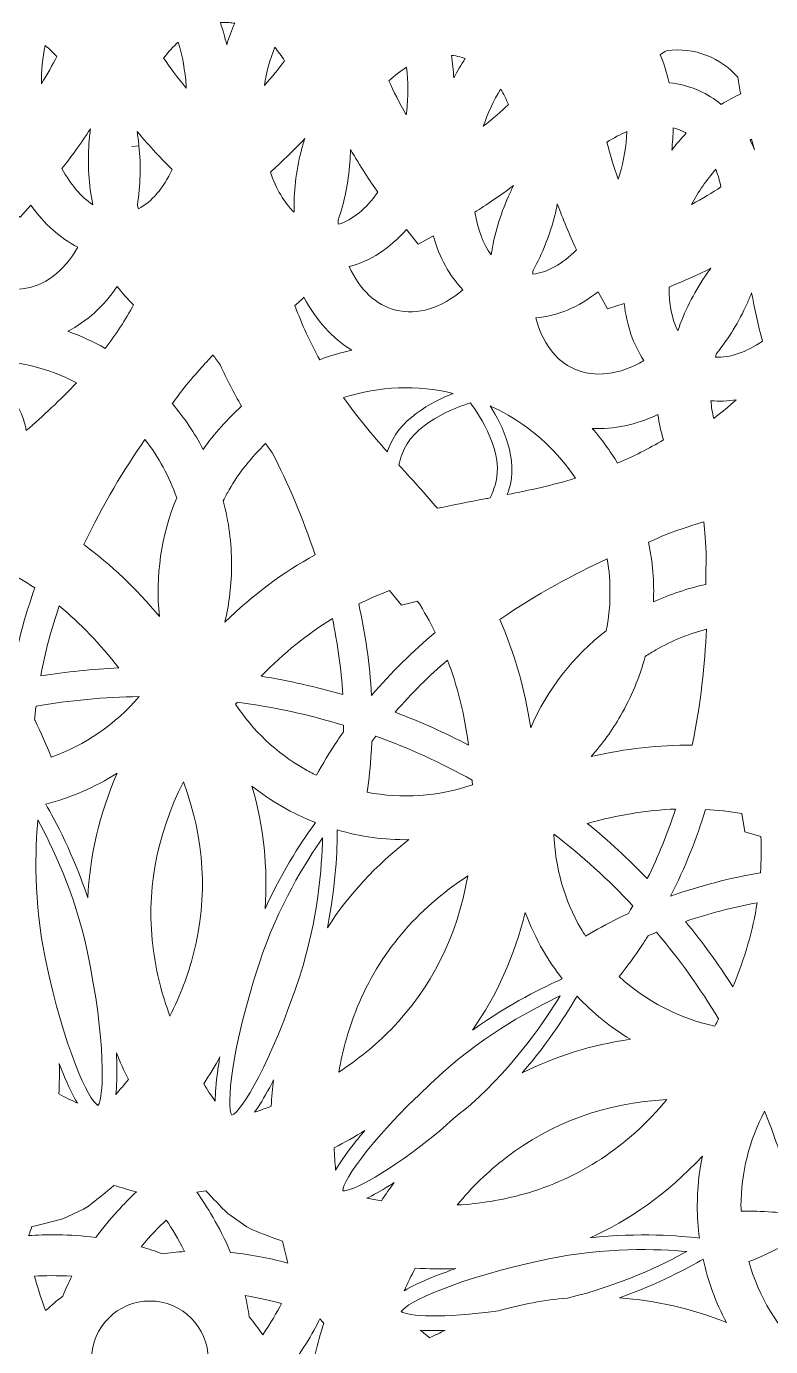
# Model space of a CAD drawing. Header units: millimetres. Extents: x 37 to 1687, y -819 to -120.
# Drawn here: x 982.8 to 1033.9, y -660.2 to -569.6 of the extents above; entities that cross this region are included whole.
import ezdxf

# ---------------------------------------------------------------- set-up
doc = ezdxf.new("R2010")
doc.units = ezdxf.units.MM
doc.header["$MEASUREMENT"] = 0
doc.layers.add('Layer 1', color=7, linetype='Continuous')

msp = doc.modelspace()

# ---------------------------------------------------------------- linework, layer by layer
at = {"layer": 'Layer 1', "lineweight": 0}
for points, knots in [([(1147.778, -681.491), (1147.618, -681.141), (1146.158, -677.983), (1143.474, -673.841), (1143.823, -669.602), (1144, -665.297), (1144, -661.042), (1144, -654.548), (1143.59, -648.01), (1142.78, -641.609), (1145.204, -637.785), (1146.552, -634.882), (1146.699, -634.559), (1146.699, -634.559), (1148.554, -630.501), (1148.554, -630.501), (1148.554, -630.501), (1145.414, -627.32), (1145.414, -627.32), (1145.147, -627.05), (1142.717, -624.624), (1138.897, -621.725), (1137.079, -614.889), (1134.757, -608.113), (1131.995, -601.584), (1130.506, -598.066), (1128.832, -594.501), (1127.017, -590.986), (1127.878, -586.872), (1128.127, -583.906), (1128.153, -583.576), (1128.153, -583.576), (1128.49, -579.147), (1128.49, -579.147), (1128.49, -579.147), (1124.469, -577.234), (1124.469, -577.234), (1124.347, -577.176), (1121.461, -575.809), (1117.072, -574.395), (1111.823, -566.789), (1105.832, -559.603), (1099.261, -553.032), (1097.713, -551.484), (1096.094, -549.934), (1094.446, -548.422), (1093.827, -544.552), (1093.111, -542.039), (1093.081, -541.934), (1093.081, -541.934), (1091.874, -537.685), (1091.874, -537.685), (1091.874, -537.685), (1087.459, -537.25), (1087.459, -537.25), (1087.087, -537.214), (1085.084, -537.037), (1082.121, -537.037), (1081.588, -537.037), (1081.04, -537.043), (1080.49, -537.055), (1071.239, -530.381), (1061.22, -524.744), (1050.709, -520.298), (1050.107, -520.044), (1049.474, -519.782), (1048.791, -519.504), (1047.088, -516.553), (1045.774, -514.743), (1045.718, -514.666), (1045.718, -514.666), (1043.132, -511.11), (1043.132, -511.11), (1043.132, -511.11), (1038.865, -512.186), (1038.865, -512.186), (1038.766, -512.211), (1036.436, -512.798), (1033.016, -514.069), (1021.067, -510.675), (1008.653, -508.757), (996.113, -508.368), (993.705, -506.368), (991.981, -505.196), (991.79, -505.067), (991.79, -505.067), (988.148, -502.611), (988.148, -502.611), (988.148, -502.611), (984.509, -505.067), (984.509, -505.067), (984.296, -505.21), (982.378, -506.516), (979.767, -508.717), (967.298, -509.639), (955, -512.089), (943.204, -516), (940.161, -514.891), (938.044, -514.343), (937.808, -514.283), (937.808, -514.283), (933.539, -513.207), (933.539, -513.207), (933.539, -513.207), (930.948, -516.771), (930.948, -516.771), (930.788, -516.992), (929.354, -518.997), (927.564, -522.162), (916.617, -527.185), (906.268, -533.518), (896.796, -540.989), (896.37, -540.981), (895.993, -540.977), (895.627, -540.977), (892.494, -540.977), (890.37, -541.183), (890.281, -541.191), (890.281, -541.191), (885.876, -541.626), (885.876, -541.626), (885.876, -541.626), (884.668, -545.872), (884.668, -545.872), (884.633, -545.992), (883.829, -548.831), (883.191, -553.08), (875.082, -561.197), (867.897, -570.207), (861.831, -579.864), (857.688, -581.228), (855.04, -582.49), (854.929, -582.544), (854.929, -582.544), (850.909, -584.456), (850.909, -584.456), (850.909, -584.456), (851.246, -588.884), (851.246, -588.884), (851.257, -589.026), (851.52, -592.381), (852.537, -597.015), (851.78, -598.647), (851.115, -600.143), (850.506, -601.584), (846.882, -610.152), (844.036, -619.082), (842.048, -628.128), (838.488, -630.877), (836.254, -633.111), (836.007, -633.36), (836.007, -633.36), (832.869, -636.538), (832.869, -636.538), (832.869, -636.538), (834.723, -640.596), (834.723, -640.596), (834.884, -640.948), (836.357, -644.124), (839.026, -648.246), (838.677, -652.484), (838.5, -656.788), (838.5, -661.042), (838.5, -667.539), (838.911, -674.077), (839.721, -680.477), (837.293, -684.307), (835.948, -687.204), (835.801, -687.525), (835.801, -687.525), (833.946, -691.584), (833.946, -691.584), (833.946, -691.584), (837.084, -694.761), (837.084, -694.761), (837.349, -695.03), (839.76, -697.444), (843.604, -700.364), (845.423, -707.198), (847.744, -713.972), (850.506, -720.501), (851.994, -724.019), (853.668, -727.584), (855.484, -731.1), (854.585, -735.398), (854.357, -738.382), (854.348, -738.508), (854.348, -738.508), (854.009, -742.938), (854.009, -742.938), (854.009, -742.938), (858.029, -744.85), (858.029, -744.85), (858.15, -744.908), (861.02, -746.271), (865.429, -747.691), (870.677, -755.296), (876.669, -762.482), (883.24, -769.053), (884.785, -770.598), (886.404, -772.148), (888.054, -773.663), (888.653, -777.405), (889.342, -779.878), (889.42, -780.152), (889.42, -780.152), (890.627, -784.4), (890.627, -784.4), (890.627, -784.4), (895.029, -784.834), (895.029, -784.834), (895.251, -784.856), (897.286, -785.049), (900.379, -785.049), (900.911, -785.049), (901.458, -785.043), (902.011, -785.03), (911.262, -791.704), (921.28, -797.341), (931.791, -801.787), (932.385, -802.038), (933.017, -802.299), (933.71, -802.58), (935.346, -805.417), (936.638, -807.219), (936.782, -807.419), (936.782, -807.419), (939.368, -810.975), (939.368, -810.975), (939.368, -810.975), (943.636, -809.899), (943.636, -809.899), (943.736, -809.874), (946.079, -809.281), (949.484, -808.016), (961.432, -811.409), (973.846, -813.327), (986.388, -813.717), (988.795, -815.716), (990.52, -816.889), (990.712, -817.018), (990.712, -817.018), (994.352, -819.472), (994.352, -819.472), (994.352, -819.472), (997.992, -817.019), (997.992, -817.019), (998.206, -816.875), (1000.128, -815.565), (1002.735, -813.367), (1015.201, -812.446), (1027.499, -809.996), (1039.297, -806.085), (1042.443, -807.231), (1044.601, -807.779), (1044.692, -807.802), (1044.692, -807.802), (1048.962, -808.878), (1048.962, -808.878), (1048.962, -808.878), (1051.548, -805.321), (1051.548, -805.321), (1051.612, -805.234), (1053.106, -803.169), (1054.942, -799.921), (1065.887, -794.898), (1076.235, -788.566), (1085.705, -781.096), (1086.124, -781.104), (1086.505, -781.108), (1086.873, -781.108), (1090.03, -781.108), (1092.132, -780.903), (1092.22, -780.894), (1092.22, -780.894), (1096.624, -780.459), (1096.624, -780.459), (1096.624, -780.459), (1097.832, -776.212), (1097.832, -776.212), (1097.866, -776.092), (1098.67, -773.247), (1099.308, -769.006), (1107.418, -760.889), (1114.605, -751.878), (1120.671, -742.219), (1124.662, -740.904), (1127.282, -739.679), (1127.572, -739.541), (1127.572, -739.541), (1131.592, -737.628), (1131.592, -737.628), (1131.592, -737.628), (1131.255, -733.2), (1131.255, -733.2), (1131.244, -733.057), (1130.972, -729.663), (1129.964, -725.069), (1130.719, -723.441), (1131.384, -721.945), (1131.995, -720.501), (1135.619, -711.933), (1138.464, -703.004), (1140.452, -693.959), (1144.026, -691.199), (1146.249, -688.972), (1146.493, -688.725), (1146.493, -688.725), (1149.631, -685.547), (1149.631, -685.547), (1149.631, -685.547), (1147.778, -681.491), (1147.778, -681.491)], [0, 0, 0, 0, 1, 1, 1, 2, 2, 2, 3, 3, 3, 4, 4, 4, 5, 5, 5, 6, 6, 6, 7, 7, 7, 8, 8, 8, 9, 9, 9, 10, 10, 10, 11, 11, 11, 12, 12, 12, 13, 13, 13, 14, 14, 14, 15, 15, 15, 16, 16, 16, 17, 17, 17, 18, 18, 18, 19, 19, 19, 20, 20, 20, 21, 21, 21, 22, 22, 22, 23, 23, 23, 24, 24, 24, 25, 25, 25, 26, 26, 26, 27, 27, 27, 28, 28, 28, 29, 29, 29, 30, 30, 30, 31, 31, 31, 32, 32, 32, 33, 33, 33, 34, 34, 34, 35, 35, 35, 36, 36, 36, 37, 37, 37, 38, 38, 38, 39, 39, 39, 40, 40, 40, 41, 41, 41, 42, 42, 42, 43, 43, 43, 44, 44, 44, 45, 45, 45, 46, 46, 46, 47, 47, 47, 48, 48, 48, 49, 49, 49, 50, 50, 50, 51, 51, 51, 52, 52, 52, 53, 53, 53, 54, 54, 54, 55, 55, 55, 56, 56, 56, 57, 57, 57, 58, 58, 58, 59, 59, 59, 60, 60, 60, 61, 61, 61, 62, 62, 62, 63, 63, 63, 64, 64, 64, 65, 65, 65, 66, 66, 66, 67, 67, 67, 68, 68, 68, 69, 69, 69, 70, 70, 70, 71, 71, 71, 72, 72, 72, 73, 73, 73, 74, 74, 74, 75, 75, 75, 76, 76, 76, 77, 77, 77, 78, 78, 78, 79, 79, 79, 80, 80, 80, 81, 81, 81, 82, 82, 82, 83, 83, 83, 84, 84, 84, 85, 85, 85, 86, 86, 86, 87, 87, 87, 88, 88, 88, 89, 89, 89, 90, 90, 90, 91, 91, 91, 92, 92, 92, 93, 93, 93, 94, 94, 94, 95, 95, 95, 96, 96, 96, 97, 97, 97, 98, 98, 98, 99, 99, 99, 100, 100, 100, 101, 101, 101, 102, 102, 102, 103, 103, 103, 104, 104, 104, 104]), ([(997.07, -569.343), (996.863, -569.816), (996.679, -570.305), (996.519, -570.808), (996.401, -570.292), (996.257, -569.787), (996.089, -569.296), (996.286, -569.281), (996.485, -569.281), (996.68, -569.295), (996.812, -569.305), (996.942, -569.321), (997.07, -569.343)], [0, 0, 0, 0, 1, 1, 1, 2, 2, 2, 3, 3, 3, 4, 4, 4, 4]), ([(984.05, -570.862), (984.328, -571.084), (984.597, -571.337), (984.854, -571.618), (984.566, -572.201), (984.211, -572.833), (983.802, -573.492), (983.796, -572.597), (983.88, -571.708), (984.05, -570.862)], [0, 0, 0, 0, 1, 1, 1, 2, 2, 2, 3, 3, 3, 3]), ([(993.192, -570.634), (993.487, -571.59), (993.669, -572.595), (993.737, -573.632), (993.74, -573.683), (993.743, -573.734), (993.746, -573.786), (993.141, -573.064), (992.616, -572.368), (992.193, -571.73), (992.504, -571.317), (992.838, -570.95), (993.192, -570.634)], [0, 0, 0, 0, 1, 1, 1, 2, 2, 2, 3, 3, 3, 4, 4, 4, 4]), ([(999.104, -573.614), (999.252, -572.706), (999.493, -571.817), (999.816, -570.99), (1000.059, -571.267), (1000.287, -571.574), (1000.498, -571.908), (1000.107, -572.444), (999.636, -573.02), (999.104, -573.614)], [0, 0, 0, 0, 1, 1, 1, 2, 2, 2, 3, 3, 3, 3]), ([(1011.949, -571.544), (1012.146, -571.564), (1012.34, -571.598), (1012.531, -571.646), (1012.656, -571.677), (1012.778, -571.715), (1012.898, -571.758), (1012.614, -572.184), (1012.351, -572.63), (1012.108, -573.094), (1012.081, -572.57), (1012.028, -572.053), (1011.949, -571.544)], [0, 0, 0, 0, 1, 1, 1, 2, 2, 2, 3, 3, 3, 4, 4, 4, 4]), ([(1031.61, -573.045), (1031.665, -573.421), (1031.729, -573.804), (1031.801, -574.191), (1031.353, -574.387), (1030.906, -574.625), (1030.463, -574.904), (1029.999, -574.527), (1029.495, -574.217), (1028.963, -573.977), (1028.312, -573.684), (1027.615, -573.496), (1026.887, -573.416), (1026.737, -572.734), (1026.532, -572.091), (1026.274, -571.495), (1026.429, -571.402), (1026.587, -571.307), (1026.746, -571.207), (1027.667, -571.092), (1028.605, -571.207), (1029.466, -571.543), (1030.287, -571.864), (1031.025, -572.382), (1031.61, -573.045)], [0, 0, 0, 0, 1, 1, 1, 2, 2, 2, 3, 3, 3, 4, 4, 4, 5, 5, 5, 6, 6, 6, 7, 7, 7, 8, 8, 8, 8]), ([(1007.659, -573.293), (1008.046, -572.928), (1008.449, -572.615), (1008.863, -572.358), (1008.986, -573.347), (1008.991, -574.364), (1008.878, -575.392), (1008.869, -575.471), (1008.86, -575.55), (1008.849, -575.629), (1008.37, -574.796), (1007.967, -574.006), (1007.659, -573.293)], [0, 0, 0, 0, 1, 1, 1, 2, 2, 2, 3, 3, 3, 4, 4, 4, 4]), ([(1014.131, -576.407), (1014.439, -575.504), (1014.842, -574.638), (1015.32, -573.852), (1015.52, -574.181), (1015.698, -574.538), (1015.853, -574.923), (1015.363, -575.397), (1014.781, -575.898), (1014.131, -576.407)], [0, 0, 0, 0, 1, 1, 1, 2, 2, 2, 3, 3, 3, 3]), ([(987.325, -581.793), (986.536, -581.26), (985.806, -580.403), (985.215, -579.31), (985.772, -578.597), (986.475, -577.648), (987.175, -576.578), (987.128, -576.917), (987.092, -577.252), (987.068, -577.576), (986.962, -579.012), (987.049, -580.429), (987.325, -581.793)], [0, 0, 0, 0, 1, 1, 1, 2, 2, 2, 3, 3, 3, 4, 4, 4, 4]), ([(990.369, -576.768), (991.234, -577.799), (992.095, -578.701), (992.774, -579.375), (992.182, -580.656), (991.366, -581.607), (990.464, -582.074), (990.438, -581.98), (990.413, -581.885), (990.389, -581.789), (990.601, -580.474), (990.638, -579.114), (990.5, -577.747), (990.5, -577.747), (990.002, -577.797), (990.002, -577.797), (990.002, -577.797), (990.5, -577.747), (990.5, -577.747), (990.467, -577.425), (990.423, -577.097), (990.369, -576.768)], [0, 0, 0, 0, 1, 1, 1, 2, 2, 2, 3, 3, 3, 4, 4, 4, 5, 5, 5, 6, 6, 6, 7, 7, 7, 7]), ([(1022.623, -577.506), (1023.075, -577.206), (1023.534, -576.963), (1023.995, -576.778), (1023.942, -577.769), (1023.771, -578.767), (1023.483, -579.754), (1023.455, -579.851), (1023.425, -579.947), (1023.394, -580.044), (1023.062, -579.127), (1022.801, -578.268), (1022.623, -577.506)], [0, 0, 0, 0, 1, 1, 1, 2, 2, 2, 3, 3, 3, 4, 4, 4, 4]), ([(1027.063, -578.053), (1027.127, -577.536), (1027.164, -577.022), (1027.175, -576.511), (1027.366, -576.565), (1027.552, -576.632), (1027.732, -576.713), (1027.846, -576.764), (1027.957, -576.821), (1028.065, -576.882), (1027.714, -577.25), (1027.38, -577.641), (1027.063, -578.053)], [0, 0, 0, 0, 1, 1, 1, 2, 2, 2, 3, 3, 3, 4, 4, 4, 4]), ([(1001.626, -578.132), (1001.274, -579.523), (1001.113, -580.929), (1001.147, -582.315), (1000.473, -581.664), (999.91, -580.713), (999.519, -579.558), (1000.179, -578.962), (1001.02, -578.165), (1001.878, -577.251), (1001.784, -577.549), (1001.699, -577.844), (1001.626, -578.132)], [0, 0, 0, 0, 1, 1, 1, 2, 2, 2, 3, 3, 3, 4, 4, 4, 4]), ([(1004.189, -583.139), (1004.18, -583.046), (1004.172, -582.953), (1004.165, -582.858), (1004.602, -581.599), (1004.875, -580.267), (1004.976, -578.896), (1004.998, -578.602), (1005.011, -578.302), (1005.016, -577.999), (1005.678, -579.142), (1006.356, -580.162), (1006.898, -580.931), (1006.092, -582.079), (1005.151, -582.844), (1004.189, -583.139)], [0, 0, 0, 0, 1, 1, 1, 2, 2, 2, 3, 3, 3, 4, 4, 4, 5, 5, 5, 5]), ([(1032.542, -577.294), (1032.542, -577.294), (1032.754, -578.022), (1032.754, -578.022), (1032.657, -577.793), (1032.552, -577.57), (1032.439, -577.355), (1032.473, -577.334), (1032.508, -577.314), (1032.542, -577.294)], [0, 0, 0, 0, 1, 1, 1, 2, 2, 2, 3, 3, 3, 3]), ([(1028.422, -581.774), (1028.892, -580.901), (1029.457, -580.083), (1030.087, -579.364), (1030.237, -579.742), (1030.356, -580.146), (1030.443, -580.572), (1029.861, -580.966), (1029.178, -581.372), (1028.422, -581.774)], [0, 0, 0, 0, 1, 1, 1, 2, 2, 2, 3, 3, 3, 3]), ([(1015.867, -581.207), (1015.28, -582.512), (1014.878, -583.865), (1014.67, -585.233), (1014.129, -584.489), (1013.743, -583.477), (1013.554, -582.3), (1014.293, -581.836), (1015.236, -581.213), (1016.217, -580.481), (1016.092, -580.724), (1015.976, -580.965), (1015.867, -581.207)], [0, 0, 0, 0, 1, 1, 1, 2, 2, 2, 3, 3, 3, 4, 4, 4, 4]), ([(1020.537, -584.899), (1019.554, -585.868), (1018.508, -586.446), (1017.522, -586.569), (1017.529, -586.481), (1017.537, -586.392), (1017.547, -586.302), (1018.196, -585.138), (1018.696, -583.874), (1019.034, -582.541), (1019.1, -582.279), (1019.16, -582.011), (1019.214, -581.739), (1019.585, -582.756), (1020.028, -583.813), (1020.537, -584.899)], [0, 0, 0, 0, 1, 1, 1, 2, 2, 2, 3, 3, 3, 4, 4, 4, 5, 5, 5, 5]), ([(986.306, -584.699), (985.36, -586.38), (983.983, -587.418), (982.471, -587.571), (981.079, -587.712), (979.672, -587.115), (978.464, -585.881), (979.702, -585.022), (980.692, -583.685), (981.314, -582.029), (981.314, -582.029), (982.355, -582.654), (982.355, -582.654), (982.355, -582.654), (983.088, -581.832), (983.088, -581.832), (983.992, -583.121), (985.09, -584.099), (986.306, -584.699)], [0, 0, 0, 0, 1, 1, 1, 2, 2, 2, 3, 3, 3, 4, 4, 4, 5, 5, 5, 6, 6, 6, 6]), ([(1008.851, -583.497), (1008.851, -583.497), (1009.664, -584.501), (1009.664, -584.501), (1009.664, -584.501), (1010.706, -583.94), (1010.706, -583.94), (1011.122, -585.416), (1011.811, -586.672), (1012.73, -587.626), (1011.262, -588.892), (1009.607, -589.401), (1008.129, -589.027), (1006.764, -588.681), (1005.643, -587.631), (1004.931, -586.045), (1006.368, -585.675), (1007.706, -584.806), (1008.851, -583.497)], [0, 0, 0, 0, 1, 1, 1, 2, 2, 2, 3, 3, 3, 4, 4, 4, 5, 5, 5, 6, 6, 6, 6]), ([(1029.753, -586.154), (1029.615, -586.339), (1029.483, -586.525), (1029.357, -586.709), (1028.554, -587.889), (1027.924, -589.15), (1027.482, -590.458), (1027.086, -589.649), (1026.879, -588.611), (1026.887, -587.448), (1027.678, -587.126), (1028.687, -586.688), (1029.753, -586.154)], [0, 0, 0, 0, 1, 1, 1, 2, 2, 2, 3, 3, 3, 4, 4, 4, 4]), ([(990.133, -588.66), (989.553, -589.708), (988.913, -590.696), (988.188, -591.662), (987.363, -591.196), (986.502, -590.801), (985.613, -590.48), (986.919, -589.81), (988.068, -588.77), (989, -587.407), (989.352, -587.864), (989.731, -588.284), (990.133, -588.66)], [0, 0, 0, 0, 1, 1, 1, 2, 2, 2, 3, 3, 3, 4, 4, 4, 4]), ([(1022.664, -588.944), (1022.664, -588.944), (1023.807, -588.566), (1023.807, -588.566), (1023.968, -590.065), (1024.429, -591.4), (1025.158, -592.482), (1023.491, -593.477), (1021.772, -593.692), (1020.379, -593.066), (1019.091, -592.487), (1018.168, -591.254), (1017.744, -589.561), (1019.21, -589.447), (1020.665, -588.834), (1022.01, -587.764), (1022.01, -587.764), (1022.664, -588.944), (1022.664, -588.944)], [0, 0, 0, 0, 1, 1, 1, 2, 2, 2, 3, 3, 3, 4, 4, 4, 5, 5, 5, 6, 6, 6, 6]), ([(1032.549, -587.843), (1032.736, -588.899), (1032.984, -590.008), (1033.29, -591.157), (1032.167, -591.927), (1031.045, -592.31), (1030.067, -592.263), (1030.089, -592.177), (1030.112, -592.091), (1030.137, -592.006), (1030.973, -590.976), (1031.682, -589.822), (1032.244, -588.572), (1032.351, -588.335), (1032.453, -588.092), (1032.549, -587.843)], [0, 0, 0, 0, 1, 1, 1, 2, 2, 2, 3, 3, 3, 4, 4, 4, 5, 5, 5, 5]), ([(1005.109, -591.777), (1004.362, -591.945), (1003.625, -592.164), (1002.903, -592.431), (1002.24, -591.238), (1001.683, -590.018), (1001.208, -588.722), (1001.418, -588.541), (1001.622, -588.348), (1001.821, -588.146), (1002.64, -589.713), (1003.771, -590.958), (1005.109, -591.777)], [0, 0, 0, 0, 1, 1, 1, 2, 2, 2, 3, 3, 3, 4, 4, 4, 4]), ([(982.755, -597.302), (982.734, -597.18), (982.716, -597.058), (982.691, -596.936), (982.691, -596.936), (982.691, -596.936), (982.691, -596.936), (982.226, -594.727), (979.984, -593.251), (978.589, -592.53), (979.005, -592.493), (979.423, -592.47), (979.845, -592.47), (982.06, -592.47), (984.249, -593), (986.217, -594.009), (985.095, -595.211), (983.924, -596.281), (982.755, -597.302)], [0, 0, 0, 0, 1, 1, 1, 2, 2, 2, 3, 3, 3, 4, 4, 4, 5, 5, 5, 6, 6, 6, 6]), ([(995.585, -592.1), (995.732, -592.303), (995.901, -592.543), (996.087, -592.811), (996.525, -593.771), (997.005, -594.707), (997.544, -595.632), (996.555, -596.507), (995.671, -597.498), (994.907, -598.588), (994.317, -597.465), (993.604, -596.412), (992.781, -595.448), (992.999, -595.161), (993.209, -594.872), (993.416, -594.582), (994.303, -593.498), (995.062, -592.655), (995.585, -592.1)], [0, 0, 0, 0, 1, 1, 1, 2, 2, 2, 3, 3, 3, 4, 4, 4, 5, 5, 5, 6, 6, 6, 6]), ([(1012.072, -594.741), (1010.602, -595.317), (1008.273, -596.536), (1007.582, -598.649), (1007.569, -598.687), (1007.561, -598.725), (1007.549, -598.763), (1006.524, -597.601), (1005.502, -596.383), (1004.546, -595.031), (1007.012, -594.24), (1009.608, -594.154), (1012.072, -594.741)], [0, 0, 0, 0, 1, 1, 1, 2, 2, 2, 3, 3, 3, 4, 4, 4, 4]), ([(1029.956, -596.466), (1029.854, -596.079), (1029.788, -595.672), (1029.757, -595.247), (1030.324, -595.3), (1030.908, -595.278), (1031.498, -595.183), (1030.988, -595.633), (1030.473, -596.061), (1029.956, -596.466)], [0, 0, 0, 0, 1, 1, 1, 2, 2, 2, 3, 3, 3, 3]), ([(1014.941, -601.057), (1014.843, -601.357), (1014.726, -601.644), (1014.595, -601.919), (1014.476, -601.941), (1014.356, -601.964), (1014.238, -601.986), (1013.182, -602.185), (1012.092, -602.39), (1010.98, -602.633), (1010.228, -601.75), (1009.469, -600.906), (1008.789, -600.152), (1008.642, -599.988), (1008.494, -599.824), (1008.346, -599.658), (1008.397, -599.427), (1008.456, -599.194), (1008.532, -598.96), (1009.237, -596.805), (1012.263, -595.697), (1013.249, -595.388), (1013.861, -596.219), (1015.647, -598.902), (1014.941, -601.057)], [0, 0, 0, 0, 1, 1, 1, 2, 2, 2, 3, 3, 3, 4, 4, 4, 5, 5, 5, 6, 6, 6, 7, 7, 7, 8, 8, 8, 8]), ([(1020.462, -600.571), (1018.872, -601.053), (1017.307, -601.393), (1015.773, -601.693), (1015.813, -601.585), (1015.856, -601.479), (1015.892, -601.368), (1015.892, -601.368), (1015.892, -601.368), (1015.892, -601.368), (1016.575, -599.279), (1015.452, -596.95), (1014.61, -595.608), (1015.023, -595.796), (1015.431, -596.003), (1015.829, -596.232), (1017.684, -597.303), (1019.275, -598.795), (1020.462, -600.571)], [0, 0, 0, 0, 1, 1, 1, 2, 2, 2, 3, 3, 3, 4, 4, 4, 5, 5, 5, 6, 6, 6, 6]), ([(1023.351, -599.529), (1022.839, -598.686), (1022.257, -597.891), (1021.611, -597.153), (1023.086, -597.234), (1024.615, -596.908), (1026.115, -596.189), (1026.196, -596.795), (1026.324, -597.379), (1026.499, -597.936), (1025.485, -598.539), (1024.448, -599.064), (1023.351, -599.529)], [0, 0, 0, 0, 1, 1, 1, 2, 2, 2, 3, 3, 3, 4, 4, 4, 4]), ([(993.088, -601.912), (992.02, -604.51), (991.618, -607.291), (991.902, -610.062), (990.308, -608.139), (988.59, -606.506), (986.72, -605.126), (988.006, -602.38), (989.493, -599.939), (990.909, -597.904), (991.854, -599.117), (992.586, -600.461), (993.088, -601.912)], [0, 0, 0, 0, 1, 1, 1, 2, 2, 2, 3, 3, 3, 4, 4, 4, 4]), ([(996.387, -610.453), (996.699, -609.157), (996.857, -607.828), (996.857, -606.482), (996.857, -605.014), (996.665, -603.548), (996.285, -602.12), (996.427, -601.834), (996.557, -601.59), (996.688, -601.361), (997.366, -600.187), (998.207, -599.124), (999.192, -598.193), (999.349, -598.415), (999.508, -598.63), (999.666, -598.845), (1000.7, -600.877), (1001.737, -603.236), (1002.588, -605.826), (1000.382, -607.037), (998.35, -608.552), (996.387, -610.453)], [0, 0, 0, 0, 1, 1, 1, 2, 2, 2, 3, 3, 3, 4, 4, 4, 5, 5, 5, 6, 6, 6, 7, 7, 7, 7]), ([(1029.26, -603.562), (1029.322, -604.17), (1029.393, -605.015), (1029.441, -606.044), (1029.416, -606.645), (1029.401, -607.248), (1029.409, -607.858), (1028.171, -608.123), (1026.966, -608.526), (1025.814, -609.062), (1025.868, -607.687), (1025.756, -606.311), (1025.478, -604.957), (1025.869, -604.793), (1026.253, -604.621), (1026.633, -604.443), (1027.721, -604.044), (1028.623, -603.753), (1029.26, -603.562)], [0, 0, 0, 0, 1, 1, 1, 2, 2, 2, 3, 3, 3, 4, 4, 4, 5, 5, 5, 6, 6, 6, 6]), ([(1022.576, -611.031), (1020.289, -612.795), (1018.522, -615.072), (1017.386, -617.701), (1016.971, -615), (1016.275, -612.565), (1015.261, -610.275), (1017.808, -608.518), (1020.369, -607.144), (1022.64, -606.096), (1022.912, -607.738), (1022.892, -609.394), (1022.576, -611.031)], [0, 0, 0, 0, 1, 1, 1, 2, 2, 2, 3, 3, 3, 4, 4, 4, 4]), ([(981.731, -614.28), (980.524, -612.354), (979.16, -610.602), (977.719, -609.013), (978.149, -608.368), (978.613, -607.741), (979.116, -607.127), (979.116, -607.127), (980.314, -607.58), (980.314, -607.58), (980.314, -607.58), (981.143, -606.785), (981.143, -606.785), (981.912, -607.188), (982.644, -607.625), (983.349, -608.098), (982.659, -610.051), (982.097, -612.119), (981.731, -614.28)], [0, 0, 0, 0, 1, 1, 1, 2, 2, 2, 3, 3, 3, 4, 4, 4, 5, 5, 5, 6, 6, 6, 6]), ([(1006.461, -615.49), (1006.347, -613.315), (1006.033, -611.208), (1005.584, -609.199), (1006.267, -608.862), (1006.97, -608.558), (1007.698, -608.283), (1007.698, -608.283), (1008.51, -609.275), (1008.51, -609.275), (1008.51, -609.275), (1009.625, -609), (1009.625, -609), (1010.071, -609.704), (1010.472, -610.419), (1010.835, -611.149), (1009.309, -612.44), (1007.829, -613.881), (1006.461, -615.49)], [0, 0, 0, 0, 1, 1, 1, 2, 2, 2, 3, 3, 3, 4, 4, 4, 5, 5, 5, 6, 6, 6, 6]), ([(983.752, -614.136), (984.063, -612.476), (984.498, -610.871), (985.02, -609.333), (986.482, -610.525), (987.826, -611.925), (989.117, -613.592), (987.3, -613.673), (985.51, -613.856), (983.752, -614.136)], [0, 0, 0, 0, 1, 1, 1, 2, 2, 2, 3, 3, 3, 3]), ([(998.879, -614.157), (1000.456, -612.55), (1002.059, -611.25), (1003.775, -610.199), (1004.132, -611.883), (1004.381, -613.631), (1004.489, -615.421), (1002.662, -614.89), (1000.789, -614.467), (998.879, -614.157)], [0, 0, 0, 0, 1, 1, 1, 2, 2, 2, 3, 3, 3, 3]), ([(1021.537, -619.669), (1022.302, -618.809), (1022.977, -617.874), (1023.555, -616.873), (1024.289, -615.602), (1024.856, -614.236), (1025.241, -612.81), (1025.505, -612.634), (1025.739, -612.487), (1025.97, -612.354), (1027.061, -611.724), (1028.23, -611.251), (1029.448, -610.935), (1029.344, -613.32), (1029.065, -616.047), (1028.474, -618.896), (1026.199, -618.868), (1023.901, -619.122), (1021.537, -619.669)], [0, 0, 0, 0, 1, 1, 1, 2, 2, 2, 3, 3, 3, 4, 4, 4, 5, 5, 5, 6, 6, 6, 6]), ([(1008.083, -616.626), (1009.211, -615.322), (1010.419, -614.13), (1011.671, -613.045), (1012.363, -614.839), (1012.839, -616.758), (1013.128, -618.89), (1011.499, -618.041), (1009.815, -617.284), (1008.083, -616.626)], [0, 0, 0, 0, 1, 1, 1, 2, 2, 2, 3, 3, 3, 3]), ([(984.476, -619.704), (984.144, -618.867), (983.779, -618.033), (983.37, -617.207), (983.359, -617.184), (983.347, -617.161), (983.335, -617.138), (983.363, -616.829), (983.396, -616.522), (983.433, -616.216), (985.739, -615.815), (988.103, -615.59), (990.513, -615.551), (988.876, -617.476), (986.791, -618.893), (984.476, -619.704)], [0, 0, 0, 0, 1, 1, 1, 2, 2, 2, 3, 3, 3, 4, 4, 4, 5, 5, 5, 5]), ([(1004.547, -617.525), (1004.546, -617.671), (1004.548, -617.816), (1004.545, -617.963), (1004.392, -618.18), (1004.241, -618.4), (1004.093, -618.622), (1003.582, -619.389), (1003.116, -620.169), (1002.682, -620.957), (1002.39, -620.814), (1002.101, -620.665), (1001.817, -620.501), (999.934, -619.415), (998.32, -617.89), (997.129, -616.079), (997.169, -616.031), (997.209, -615.985), (997.249, -615.938), (999.751, -616.269), (1002.189, -616.804), (1004.547, -617.525)], [0, 0, 0, 0, 1, 1, 1, 2, 2, 2, 3, 3, 3, 4, 4, 4, 5, 5, 5, 6, 6, 6, 7, 7, 7, 7]), ([(1006.154, -622.12), (1006.287, -621.231), (1006.388, -620.328), (1006.447, -619.409), (1006.464, -619.149), (1006.469, -618.891), (1006.479, -618.631), (1006.57, -618.507), (1006.665, -618.387), (1006.757, -618.264), (1009.053, -619.099), (1011.261, -620.115), (1013.368, -621.292), (1013.375, -621.397), (1013.383, -621.501), (1013.389, -621.607), (1011.029, -622.42), (1008.539, -622.582), (1006.154, -622.12)], [0, 0, 0, 0, 1, 1, 1, 2, 2, 2, 3, 3, 3, 4, 4, 4, 5, 5, 5, 6, 6, 6, 6]), ([(986.986, -629.377), (985.99, -626.371), (984.756, -624.063), (984.103, -622.946), (985.833, -622.497), (987.489, -621.777), (989.001, -620.81), (987.784, -623.616), (987.118, -626.487), (986.986, -629.377)], [0, 0, 0, 0, 1, 1, 1, 2, 2, 2, 3, 3, 3, 3]), ([(994.252, -633.187), (993.878, -634.642), (993.331, -636.085), (992.62, -637.486), (992.074, -636.005), (991.697, -634.502), (991.495, -633.006), (990.962, -629.053), (991.655, -625.153), (993.556, -621.398), (995.011, -625.356), (995.246, -629.317), (994.252, -633.187), (994.252, -633.187), (994.252, -633.187), (994.252, -633.187)], [0, 0, 0, 0, 1, 1, 1, 2, 2, 2, 3, 3, 3, 4, 4, 4, 5, 5, 5, 5]), ([(998.254, -621.698), (998.906, -622.214), (999.595, -622.683), (1000.317, -623.099), (1001.063, -623.53), (1001.833, -623.894), (1002.621, -624.204), (1001.845, -625.257), (1000.428, -627.348), (999.152, -630.117), (999.353, -627.337), (999.061, -624.517), (998.254, -621.698)], [0, 0, 0, 0, 1, 1, 1, 2, 2, 2, 3, 3, 3, 4, 4, 4, 4]), ([(1025.39, -628.052), (1024.093, -626.71), (1022.717, -625.443), (1021.271, -624.26), (1023.38, -623.671), (1025.364, -623.345), (1027.321, -623.276), (1026.802, -624.877), (1026.165, -626.481), (1025.39, -628.052)], [0, 0, 0, 0, 1, 1, 1, 2, 2, 2, 3, 3, 3, 3]), ([(1026.99, -629.255), (1027.989, -627.292), (1028.776, -625.288), (1029.394, -623.302), (1030.217, -623.349), (1031.041, -623.439), (1031.874, -623.575), (1031.874, -623.575), (1032.081, -624.84), (1032.081, -624.84), (1032.081, -624.84), (1033.184, -625.16), (1033.184, -625.16), (1033.219, -626), (1033.208, -626.825), (1033.156, -627.644), (1031.122, -628), (1029.049, -628.521), (1026.99, -629.255)], [0, 0, 0, 0, 1, 1, 1, 2, 2, 2, 3, 3, 3, 4, 4, 4, 5, 5, 5, 6, 6, 6, 6]), ([(986.939, -633.011), (988.238, -639.187), (988.119, -643.04), (987.681, -643.622), (987.047, -643.266), (985.385, -639.788), (984.086, -633.611), (983.251, -629.643), (983.385, -625.967), (983.557, -624.02), (984.499, -625.733), (986.104, -629.043), (986.939, -633.011)], [0, 0, 0, 0, 1, 1, 1, 2, 2, 2, 3, 3, 3, 4, 4, 4, 4]), ([(1009.024, -625.374), (1006.766, -627.117), (1004.898, -629.15), (1003.428, -631.432), (1004.019, -628.493), (1004.112, -626.01), (1004.11, -624.709), (1005.703, -625.169), (1007.352, -625.4), (1009.024, -625.374)], [0, 0, 0, 0, 1, 1, 1, 2, 2, 2, 3, 3, 3, 3]), ([(1018.979, -624.994), (1020.915, -626.486), (1022.727, -628.13), (1024.398, -629.908), (1024.296, -630.086), (1024.195, -630.264), (1024.088, -630.44), (1023.847, -630.552), (1023.607, -630.666), (1023.367, -630.785), (1022.603, -631.163), (1021.866, -631.57), (1021.149, -631.997), (1021.044, -631.831), (1020.94, -631.665), (1020.841, -631.495), (1019.698, -629.515), (1019.058, -627.275), (1018.979, -624.994)], [0, 0, 0, 0, 1, 1, 1, 2, 2, 2, 3, 3, 3, 4, 4, 4, 5, 5, 5, 6, 6, 6, 6]), ([(996.871, -644.295), (996.499, -643.669), (996.799, -639.826), (998.762, -633.828), (1000.023, -629.974), (1001.978, -626.858), (1003.1, -625.258), (1003.06, -627.212), (1002.794, -630.88), (1001.533, -634.734), (999.57, -640.733), (997.541, -644.01), (996.871, -644.295)], [0, 0, 0, 0, 1, 1, 1, 2, 2, 2, 3, 3, 3, 4, 4, 4, 4]), ([(1004.214, -641.327), (1004.482, -639.771), (1004.907, -638.28), (1005.48, -636.884), (1006.995, -633.194), (1009.545, -630.163), (1013.069, -627.862), (1012.35, -632.017), (1010.573, -635.565), (1007.777, -638.42), (1006.726, -639.493), (1005.531, -640.468), (1004.214, -641.327)], [0, 0, 0, 0, 1, 1, 1, 2, 2, 2, 3, 3, 3, 4, 4, 4, 4]), ([(1031.271, -635.481), (1030.269, -633.918), (1029.177, -632.419), (1028.005, -630.987), (1029.644, -630.43), (1031.296, -630.01), (1032.931, -629.704), (1032.632, -631.6), (1032.085, -633.495), (1031.271, -635.481)], [0, 0, 0, 0, 1, 1, 1, 2, 2, 2, 3, 3, 3, 3]), ([(1017.012, -630.365), (1017.346, -631.275), (1017.758, -632.154), (1018.243, -632.994), (1018.636, -633.675), (1019.076, -634.32), (1019.552, -634.933), (1018.338, -635.463), (1015.97, -636.607), (1013.392, -638.453), (1015.059, -636.057), (1016.28, -633.352), (1017.012, -630.365)], [0, 0, 0, 0, 1, 1, 1, 2, 2, 2, 3, 3, 3, 4, 4, 4, 4]), ([(1030.028, -638.176), (1027.545, -637.64), (1025.287, -636.452), (1023.463, -634.768), (1024, -634.087), (1024.52, -633.382), (1025.012, -632.644), (1025.159, -632.424), (1025.301, -632.203), (1025.441, -631.981), (1025.635, -631.896), (1025.83, -631.816), (1026.025, -631.735), (1027.595, -633.596), (1029.02, -635.582), (1030.28, -637.679), (1030.202, -637.836), (1030.12, -637.998), (1030.028, -638.176)], [0, 0, 0, 0, 1, 1, 1, 2, 2, 2, 3, 3, 3, 4, 4, 4, 5, 5, 5, 6, 6, 6, 6]), ([(1013.311, -643.524), (1013.243, -643.584), (1013.179, -643.639), (1013.113, -643.698), (1012.424, -644.223), (1011.76, -644.789), (1011.12, -645.395), (1007.577, -648.276), (1005.097, -649.546), (1004.493, -649.473), (1004.484, -648.745), (1006.665, -645.567), (1011.365, -641.353), (1014.384, -638.646), (1017.634, -636.925), (1019.406, -636.1), (1018.394, -637.772), (1016.33, -640.817), (1013.311, -643.524)], [0, 0, 0, 0, 1, 1, 1, 2, 2, 2, 3, 3, 3, 4, 4, 4, 5, 5, 5, 6, 6, 6, 6]), ([(1024.233, -639.076), (1021.578, -639.459), (1019.092, -640.233), (1016.803, -641.382), (1018.683, -639.208), (1019.941, -637.199), (1020.565, -636.113), (1021.641, -637.263), (1022.87, -638.263), (1024.233, -639.076)], [0, 0, 0, 0, 1, 1, 1, 2, 2, 2, 3, 3, 3, 3]), ([(988.977, -640.664), (988.97, -640.456), (988.958, -640.236), (988.946, -640.016), (989.2, -640.627), (989.47, -641.236), (989.774, -641.844), (989.495, -642.189), (989.204, -642.53), (988.904, -642.867), (988.976, -642.319), (989.007, -641.607), (988.977, -640.664)], [0, 0, 0, 0, 1, 1, 1, 2, 2, 2, 3, 3, 3, 4, 4, 4, 4]), ([(994.941, -642.145), (995.343, -641.531), (995.709, -640.909), (996.055, -640.283), (995.998, -640.604), (995.947, -640.916), (995.905, -641.214), (995.778, -642.102), (995.729, -642.793), (995.735, -643.333), (995.458, -642.941), (995.193, -642.544), (994.941, -642.145)], [0, 0, 0, 0, 1, 1, 1, 2, 2, 2, 3, 3, 3, 4, 4, 4, 4]), ([(985.033, -640.731), (985.123, -640.974), (985.213, -641.212), (985.304, -641.437), (985.666, -642.336), (985.989, -642.988), (986.282, -643.463), (985.846, -643.261), (985.416, -643.052), (984.998, -642.832), (985.038, -642.122), (985.044, -641.424), (985.033, -640.731)], [0, 0, 0, 0, 1, 1, 1, 2, 2, 2, 3, 3, 3, 4, 4, 4, 4]), ([(999.744, -641.852), (999.67, -642.453), (999.608, -643.059), (999.57, -643.678), (999.2, -643.82), (998.82, -643.951), (998.439, -644.079), (998.742, -643.659), (999.084, -643.105), (999.472, -642.381), (999.562, -642.212), (999.653, -642.031), (999.744, -641.852)], [0, 0, 0, 0, 1, 1, 1, 2, 2, 2, 3, 3, 3, 4, 4, 4, 4]), ([(1016.874, -649.714), (1015.427, -650.118), (1013.904, -650.365), (1012.335, -650.45), (1013.345, -649.237), (1014.458, -648.158), (1015.652, -647.235), (1018.809, -644.797), (1022.534, -643.448), (1026.736, -643.217), (1024.036, -646.455), (1020.723, -648.64), (1016.874, -649.714)], [0, 0, 0, 0, 1, 1, 1, 2, 2, 2, 3, 3, 3, 4, 4, 4, 4]), ([(1035.535, -650.581), (1035.291, -650.724), (1035.047, -650.867), (1034.798, -651.004), (1034.524, -650.979), (1034.253, -650.95), (1033.977, -650.933), (1033.255, -650.886), (1032.539, -650.87), (1031.829, -650.872), (1031.826, -650.757), (1031.82, -650.642), (1031.82, -650.527), (1031.82, -648.254), (1032.383, -646.017), (1033.44, -644.011), (1034.298, -646.128), (1035.001, -648.322), (1035.535, -650.581)], [0, 0, 0, 0, 1, 1, 1, 2, 2, 2, 3, 3, 3, 4, 4, 4, 5, 5, 5, 6, 6, 6, 6]), ([(1006.013, -645.333), (1005.722, -645.672), (1005.445, -646.004), (1005.196, -646.321), (1004.648, -647.021), (1004.263, -647.59), (1003.998, -648.058), (1003.949, -647.543), (1003.914, -647.03), (1003.894, -646.522), (1004.63, -646.151), (1005.332, -645.752), (1006.013, -645.333)], [0, 0, 0, 0, 1, 1, 1, 2, 2, 2, 3, 3, 3, 4, 4, 4, 4]), ([(1028.965, -652.723), (1027.672, -652.569), (1024.857, -652.34), (1021.462, -652.7), (1024.107, -651.508), (1026.744, -649.719), (1029.171, -647.089), (1028.938, -648.216), (1028.82, -649.366), (1028.82, -650.527), (1028.82, -651.265), (1028.871, -651.998), (1028.965, -652.723)], [0, 0, 0, 0, 1, 1, 1, 2, 2, 2, 3, 3, 3, 4, 4, 4, 4]), ([(987.545, -652.682), (985.697, -652.449), (984.045, -652.478), (982.921, -652.552), (982.996, -652.348), (983.073, -652.144), (983.145, -651.939), (983.862, -651.78), (984.575, -651.6), (985.269, -651.402), (985.269, -651.402), (986.7, -650.727), (986.7, -650.727), (986.7, -650.727), (987.025, -650.528), (987.025, -650.528), (987.025, -650.528), (987.065, -650.501), (987.065, -650.501), (987.646, -650.057), (988.222, -649.589), (988.781, -649.106), (989.292, -649.267), (989.809, -649.413), (990.325, -649.552), (989.534, -650.297), (988.521, -651.356), (987.545, -652.682)], [0, 0, 0, 0, 1, 1, 1, 2, 2, 2, 3, 3, 3, 4, 4, 4, 5, 5, 5, 6, 6, 6, 7, 7, 7, 8, 8, 8, 9, 9, 9, 9]), ([(995.08, -649.471), (995.573, -650.009), (996.086, -650.536), (996.608, -651.041), (996.608, -651.041), (997.908, -651.943), (997.908, -651.943), (997.908, -651.943), (998.243, -652.126), (998.243, -652.126), (998.243, -652.126), (998.286, -652.146), (998.286, -652.146), (998.957, -652.426), (999.65, -652.691), (1000.352, -652.935), (1000.464, -653.44), (1000.591, -653.942), (1000.724, -654.441), (999.688, -654.161), (998.327, -653.866), (996.79, -653.715), (996.023, -651.92), (995.117, -650.481), (994.48, -649.576), (994.68, -649.541), (994.881, -649.509), (995.08, -649.471)], [0, 0, 0, 0, 1, 1, 1, 2, 2, 2, 3, 3, 3, 4, 4, 4, 5, 5, 5, 6, 6, 6, 7, 7, 7, 8, 8, 8, 9, 9, 9, 9]), ([(1007.137, -650.164), (1006.805, -650.112), (1006.471, -650.051), (1006.136, -649.985), (1006.574, -649.778), (1007.087, -649.498), (1007.702, -649.116), (1007.803, -649.053), (1007.909, -648.983), (1008.012, -648.917), (1007.713, -649.322), (1007.42, -649.736), (1007.137, -650.164)], [0, 0, 0, 0, 1, 1, 1, 2, 2, 2, 3, 3, 3, 4, 4, 4, 4]), ([(992.373, -651.493), (992.741, -652.046), (993.192, -652.781), (993.632, -653.648), (993.11, -653.679), (992.596, -653.732), (992.095, -653.806), (991.627, -653.624), (991.142, -653.46), (990.645, -653.316), (991.275, -652.568), (991.886, -651.95), (992.373, -651.493)], [0, 0, 0, 0, 1, 1, 1, 2, 2, 2, 3, 3, 3, 4, 4, 4, 4]), ([(1008.505, -657.768), (1008.861, -657.133), (1012.339, -655.472), (1018.515, -654.172), (1022.484, -653.337), (1026.159, -653.472), (1028.106, -653.644), (1026.51, -654.522), (1023.526, -655.974), (1019.915, -656.844), (1018.326, -656.975), (1016.742, -657.267), (1015.171, -657.717), (1011.318, -658.248), (1008.95, -658.103), (1008.505, -657.768)], [0, 0, 0, 0, 1, 1, 1, 2, 2, 2, 3, 3, 3, 4, 4, 4, 5, 5, 5, 5]), ([(1036.058, -653.118), (1036.471, -655.461), (1036.702, -657.866), (1036.741, -660.318), (1036.568, -660.432), (1036.388, -660.55), (1036.186, -660.678), (1034.35, -658.932), (1033.038, -656.733), (1032.357, -654.338), (1033.066, -654.048), (1033.772, -653.734), (1034.473, -653.388), (1034.721, -653.265), (1034.967, -653.138), (1035.21, -653.01), (1035.494, -653.041), (1035.777, -653.079), (1036.058, -653.118)], [0, 0, 0, 0, 1, 1, 1, 2, 2, 2, 3, 3, 3, 4, 4, 4, 5, 5, 5, 6, 6, 6, 6]), ([(1023.477, -656.824), (1026.163, -655.866), (1028.21, -654.759), (1029.221, -654.165), (1029.553, -655.679), (1030.085, -657.144), (1030.821, -658.519), (1028.423, -657.559), (1025.963, -656.996), (1023.477, -656.824)], [0, 0, 0, 0, 1, 1, 1, 2, 2, 2, 3, 3, 3, 3]), ([(1008.711, -656.339), (1008.948, -655.811), (1009.196, -655.292), (1009.459, -654.791), (1010.343, -654.841), (1011.28, -654.854), (1012.256, -654.814), (1011.698, -655.004), (1011.172, -655.196), (1010.69, -655.39), (1009.821, -655.74), (1009.182, -656.054), (1008.711, -656.339)], [0, 0, 0, 0, 1, 1, 1, 2, 2, 2, 3, 3, 3, 4, 4, 4, 4]), ([(984.094, -657.701), (983.745, -656.797), (983.501, -655.974), (983.337, -655.331), (984.016, -655.296), (984.898, -655.283), (985.892, -655.345), (985.663, -655.794), (985.457, -656.247), (985.276, -656.7), (984.873, -657.01), (984.478, -657.345), (984.094, -657.701)], [0, 0, 0, 0, 1, 1, 1, 2, 2, 2, 3, 3, 3, 4, 4, 4, 4]), ([(998.99, -659.368), (998.699, -658.938), (998.393, -658.526), (998.074, -658.135), (998.001, -657.652), (997.905, -657.164), (997.786, -656.674), (998.767, -656.833), (999.624, -657.04), (1000.278, -657.223), (999.969, -657.815), (999.54, -658.563), (998.99, -659.368)], [0, 0, 0, 0, 1, 1, 1, 2, 2, 2, 3, 3, 3, 4, 4, 4, 4]), ([(991.25, -665.042), (989.041, -665.042), (987.25, -663.251), (987.25, -661.042), (987.25, -658.833), (989.041, -657.042), (991.25, -657.042), (993.459, -657.042), (995.25, -658.833), (995.25, -661.042), (995.25, -663.251), (993.459, -665.042), (991.25, -665.042)], [0, 0, 0, 0, 1, 1, 1, 2, 2, 2, 3, 3, 3, 4, 4, 4, 4]), ([(1003.185, -658.573), (1002.966, -659.268), (1002.766, -659.976), (1002.589, -660.681), (1002.589, -660.681), (1002.453, -662.329), (1002.453, -662.329), (1002.453, -662.329), (1002.468, -662.646), (1002.468, -662.646), (1002.468, -662.646), (1002.471, -662.687), (1002.471, -662.687), (1002.564, -663.399), (1002.682, -664.132), (1002.823, -664.869), (1002.49, -665.174), (1002.164, -665.488), (1001.843, -665.805), (1001.575, -664.789), (1001.156, -663.481), (1000.509, -662.08), (1001.639, -660.634), (1002.43, -659.243), (1002.924, -658.26), (1003.011, -658.364), (1003.097, -658.47), (1003.185, -658.573)], [0, 0, 0, 0, 1, 1, 1, 2, 2, 2, 3, 3, 3, 4, 4, 4, 5, 5, 5, 6, 6, 6, 7, 7, 7, 8, 8, 8, 9, 9, 9, 9]), ([(1009.825, -659.046), (1010.277, -659.076), (1010.815, -659.084), (1011.462, -659.063), (1011.48, -659.063), (1011.499, -659.061), (1011.517, -659.061), (1011.16, -659.221), (1010.803, -659.388), (1010.448, -659.565), (1010.239, -659.396), (1010.031, -659.223), (1009.825, -659.046)], [0, 0, 0, 0, 1, 1, 1, 2, 2, 2, 3, 3, 3, 4, 4, 4, 4])]:
    msp.add_open_spline(points, degree=3, knots=knots, dxfattribs=at)

doc.saveas('drawing.dxf')
